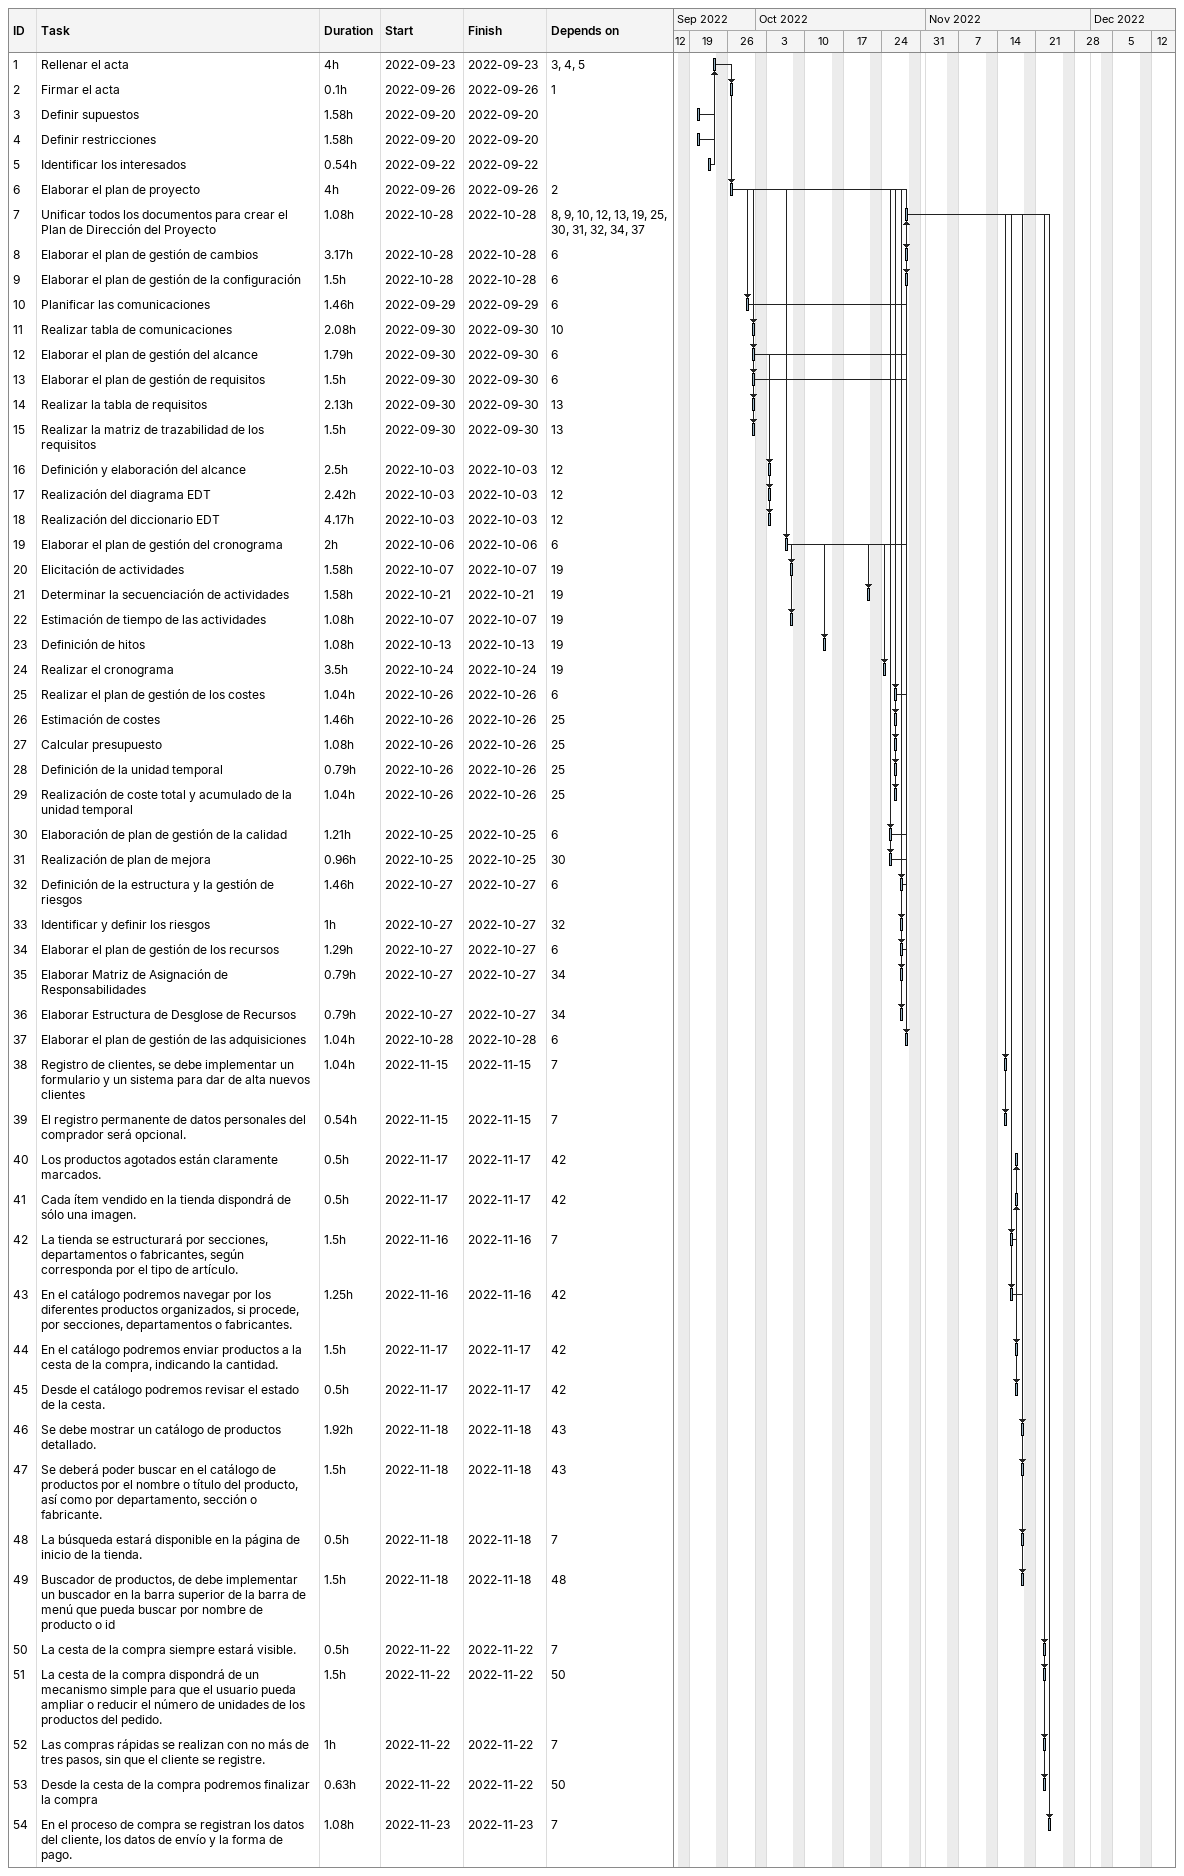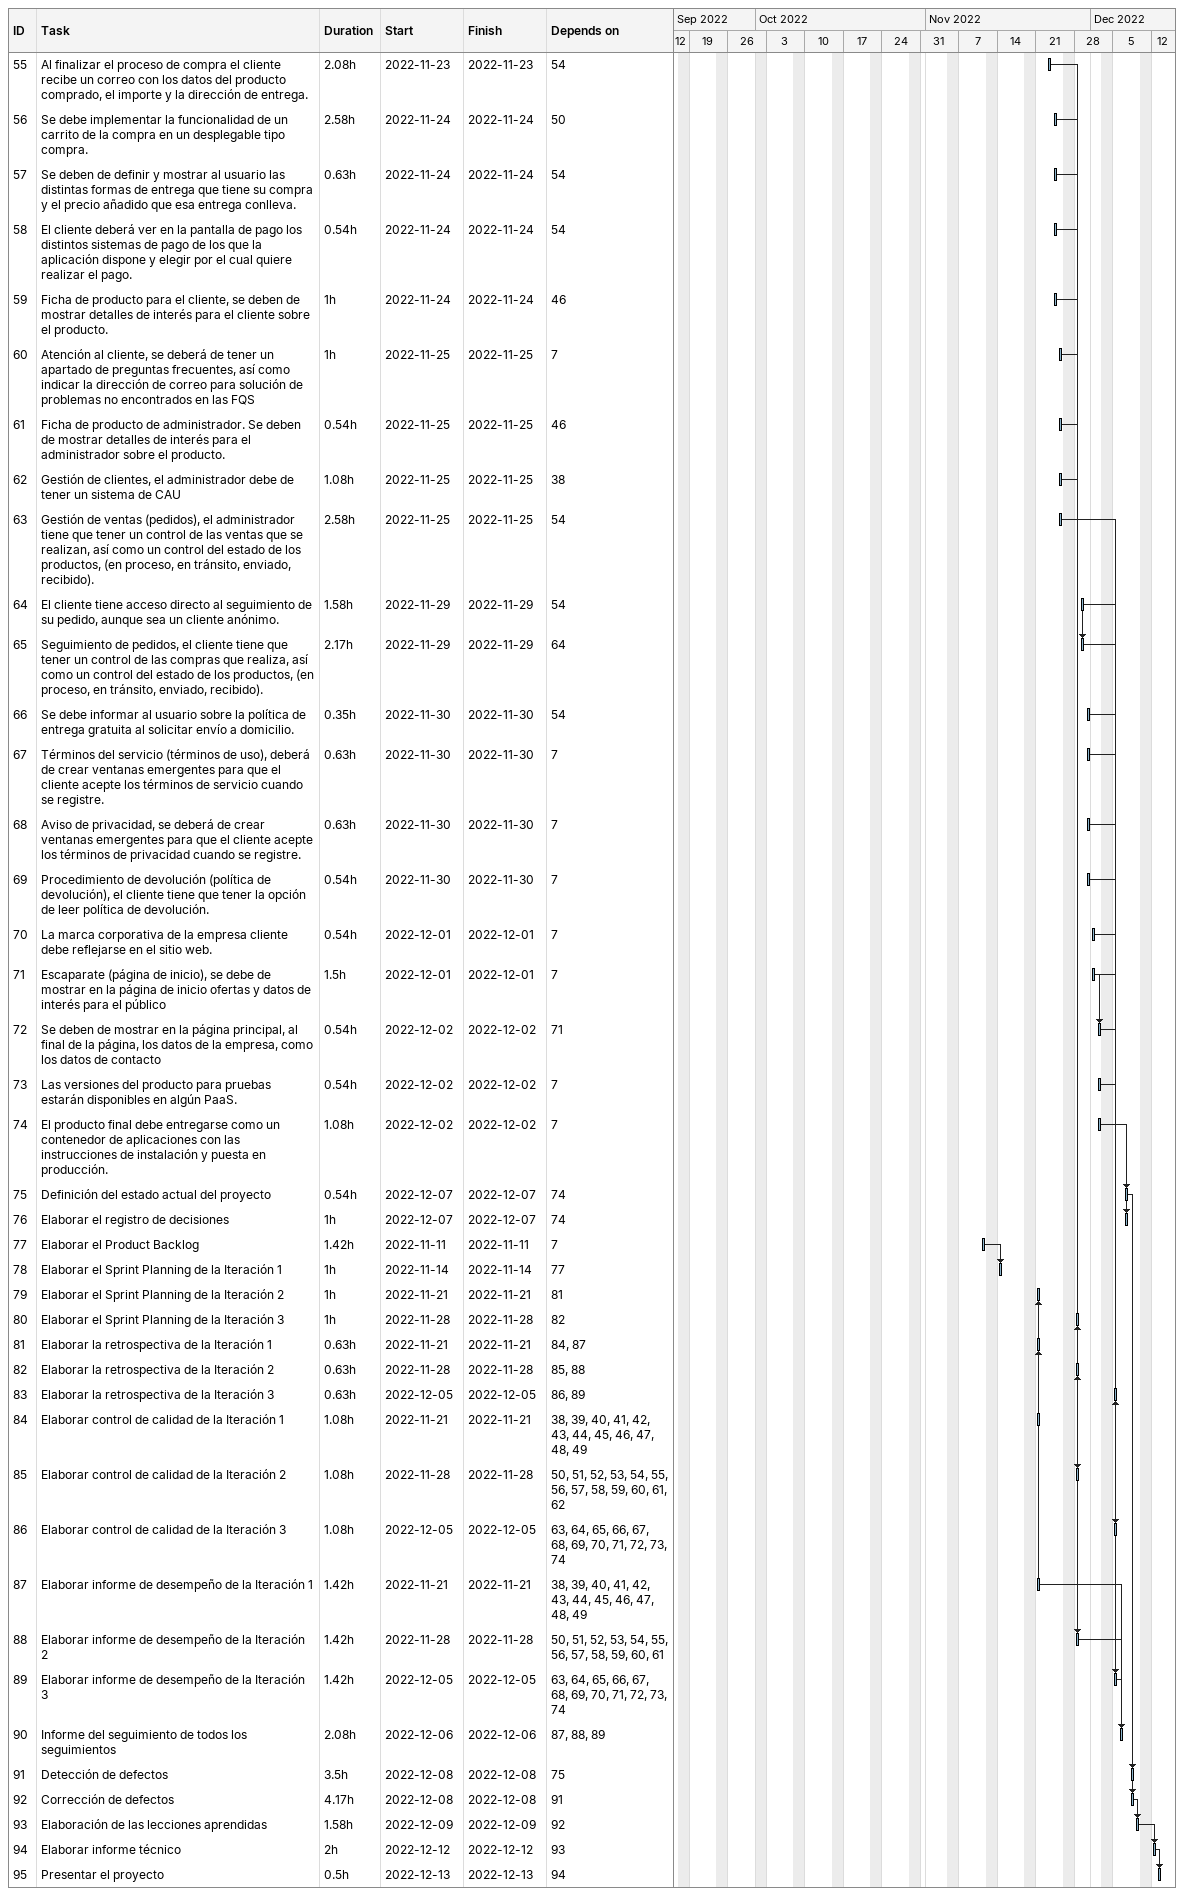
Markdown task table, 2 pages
| ID | Task | Duration | Start | Finish | Predecessors |
|---|---|---|---|---|---|
| 1 | Rellenar el acta | 4h | 2022-09-23 | 2022-09-23 | 3, 4, 5 |
| 2 | Firmar el acta | 0.1h | 2022-09-26 | 2022-09-26 | 1 |
| 3 | Definir supuestos | 1.58h | 2022-09-20 | 2022-09-20 |  |
| 4 | Definir restricciones | 1.58h | 2022-09-20 | 2022-09-20 |  |
| 5 | Identificar los interesados | 0.54h | 2022-09-22 | 2022-09-22 |  |
| 6 | Elaborar el plan de proyecto | 4h | 2022-09-26 | 2022-09-26 | 2 |
| 7 | Unificar todos los documentos para crear el Plan de Dirección del Proyecto | 1.08h | 2022-10-28 | 2022-10-28 | 8, 9, 10, 12, 13, 19, 25, 30, 31, 32, 34, 37 |
| 8 | Elaborar el plan de gestión de cambios | 3.17h | 2022-10-28 | 2022-10-28 | 6 |
| 9 | Elaborar el plan de gestión de la configuración | 1.5h | 2022-10-28 | 2022-10-28 | 6 |
| 10 | Planificar las comunicaciones | 1.46h | 2022-09-29 | 2022-09-29 | 6 |
| 11 | Realizar tabla de comunicaciones | 2.08h | 2022-09-30 | 2022-09-30 | 10 |
| 12 | Elaborar el plan de gestión del alcance | 1.79h | 2022-09-30 | 2022-09-30 | 6 |
| 13 | Elaborar el plan de gestión de requisitos | 1.5h | 2022-09-30 | 2022-09-30 | 6 |
| 14 | Realizar la tabla de requisitos | 2.13h | 2022-09-30 | 2022-09-30 | 13 |
| 15 | Realizar la matriz de trazabilidad de los requisitos | 1.5h | 2022-09-30 | 2022-09-30 | 13 |
| 16 | Definición y elaboración del alcance | 2.5h | 2022-10-03 | 2022-10-03 | 12 |
| 17 | Realización del diagrama EDT | 2.42h | 2022-10-03 | 2022-10-03 | 12 |
| 18 | Realización del diccionario EDT | 4.17h | 2022-10-03 | 2022-10-03 | 12 |
| 19 | Elaborar el plan de gestión del cronograma | 2h | 2022-10-06 | 2022-10-06 | 6 |
| 20 | Elicitación de actividades | 1.58h | 2022-10-07 | 2022-10-07 | 19 |
| 21 | Determinar la secuenciación de actividades | 1.58h | 2022-10-21 | 2022-10-21 | 19 |
| 22 | Estimación de tiempo de las actividades | 1.08h | 2022-10-07 | 2022-10-07 | 19 |
| 23 | Definición de hitos | 1.08h | 2022-10-13 | 2022-10-13 | 19 |
| 24 | Realizar el cronograma | 3.5h | 2022-10-24 | 2022-10-24 | 19 |
| 25 | Realizar el plan de gestión de los costes | 1.04h | 2022-10-26 | 2022-10-26 | 6 |
| 26 | Estimación de costes | 1.46h | 2022-10-26 | 2022-10-26 | 25 |
| 27 | Calcular presupuesto | 1.08h | 2022-10-26 | 2022-10-26 | 25 |
| 28 | Definición de la unidad temporal | 0.79h | 2022-10-26 | 2022-10-26 | 25 |
| 29 | Realización de coste total y acumulado de la unidad temporal | 1.04h | 2022-10-26 | 2022-10-26 | 25 |
| 30 | Elaboración de plan de gestión de la calidad | 1.21h | 2022-10-25 | 2022-10-25 | 6 |
| 31 | Realización de plan de mejora | 0.96h | 2022-10-25 | 2022-10-25 | 30 |
| 32 | Definición de la estructura y la gestión de riesgos | 1.46h | 2022-10-27 | 2022-10-27 | 6 |
| 33 | Identificar y definir los riesgos | 1h | 2022-10-27 | 2022-10-27 | 32 |
| 34 | Elaborar el plan de gestión de los recursos | 1.29h | 2022-10-27 | 2022-10-27 | 6 |
| 35 | Elaborar Matriz de Asignación de Responsabilidades | 0.79h | 2022-10-27 | 2022-10-27 | 34 |
| 36 | Elaborar Estructura de Desglose de Recursos | 0.79h | 2022-10-27 | 2022-10-27 | 34 |
| 37 | Elaborar el plan de gestión de las adquisiciones | 1.04h | 2022-10-28 | 2022-10-28 | 6 |
| 38 | Registro de clientes, se debe implementar un formulario y un sistema para dar de alta nuevos clientes | 1.04h | 2022-11-15 | 2022-11-15 | 7 |
| 39 | El registro permanente de datos personales del comprador será opcional. | 0.54h | 2022-11-15 | 2022-11-15 | 7 |
| 40 | Los productos agotados están claramente marcados. | 0.5h | 2022-11-17 | 2022-11-17 | 42 |
| 41 | Cada ítem vendido en la tienda dispondrá de sólo una imagen. | 0.5h | 2022-11-17 | 2022-11-17 | 42 |
| 42 | La tienda se estructurará por secciones, departamentos o fabricantes, según corresponda por el tipo de artículo. | 1.5h | 2022-11-16 | 2022-11-16 | 7 |
| 43 | En el catálogo podremos navegar por los diferentes productos organizados, si procede, por secciones, departamentos o fabricantes. | 1.25h | 2022-11-16 | 2022-11-16 | 42 |
| 44 | En el catálogo podremos enviar productos a la cesta de la compra, indicando la cantidad. | 1.5h | 2022-11-17 | 2022-11-17 | 42 |
| 45 | Desde el catálogo podremos revisar el estado de la cesta. | 0.5h | 2022-11-17 | 2022-11-17 | 42 |
| 46 | Se debe mostrar un catálogo de productos detallado. | 1.92h | 2022-11-18 | 2022-11-18 | 43 |
| 47 | Se deberá poder buscar en el catálogo de productos por el nombre o título del producto, así como por departamento, sección o fabricante. | 1.5h | 2022-11-18 | 2022-11-18 | 43 |
| 48 | La búsqueda estará disponible en la página de inicio de la tienda. | 0.5h | 2022-11-18 | 2022-11-18 | 7 |
| 49 | Buscador de productos, de debe implementar un buscador en la barra superior de la barra de menú que pueda buscar por nombre de producto o id | 1.5h | 2022-11-18 | 2022-11-18 | 48 |
| 50 | La cesta de la compra siempre estará visible. | 0.5h | 2022-11-22 | 2022-11-22 | 7 |
| 51 | La cesta de la compra dispondrá de un mecanismo simple para que el usuario pueda ampliar o reducir el número de unidades de los productos del pedido. | 1.5h | 2022-11-22 | 2022-11-22 | 50 |
| 52 | Las compras rápidas se realizan con no más de tres pasos, sin que el cliente se registre. | 1h | 2022-11-22 | 2022-11-22 | 7 |
| 53 | Desde la cesta de la compra podremos finalizar la compra | 0.63h | 2022-11-22 | 2022-11-22 | 50 |
| 54 | En el proceso de compra se registran los datos del cliente, los datos de envío y la forma de pago. | 1.08h | 2022-11-23 | 2022-11-23 | 7 |
| 55 | Al finalizar el proceso de compra el cliente recibe un correo con los datos del producto comprado, el importe y la dirección de entrega. | 2.08h | 2022-11-23 | 2022-11-23 | 54 |
| 56 | Se debe implementar la funcionalidad de un carrito de la compra en un desplegable tipo compra. | 2.58h | 2022-11-24 | 2022-11-24 | 50 |
| 57 | Se deben de definir y mostrar al usuario las distintas formas de entrega que tiene su compra y el precio añadido que esa entrega conlleva. | 0.63h | 2022-11-24 | 2022-11-24 | 54 |
| 58 | El cliente deberá ver en la pantalla de pago los distintos sistemas de pago de los que la aplicación dispone y elegir por el cual quiere realizar el pago. | 0.54h | 2022-11-24 | 2022-11-24 | 54 |
| 59 | Ficha de producto para el cliente, se deben de mostrar detalles de interés para el cliente sobre el producto. | 1h | 2022-11-24 | 2022-11-24 | 46 |
| 60 | Atención al cliente, se deberá de tener un apartado de preguntas frecuentes, así como indicar la dirección de correo para solución de problemas no encontrados en las FQS | 1h | 2022-11-25 | 2022-11-25 | 7 |
| 61 | Ficha de producto de administrador. Se deben de mostrar detalles de interés para el administrador sobre el producto. | 0.54h | 2022-11-25 | 2022-11-25 | 46 |
| 62 | Gestión de clientes, el administrador debe de tener un sistema de CAU | 1.08h | 2022-11-25 | 2022-11-25 | 38 |
| 63 | Gestión de ventas (pedidos), el administrador tiene que tener un control de las ventas que se realizan, así como un control del estado de los productos, (en proceso, en tránsito, enviado, recibido). | 2.58h | 2022-11-25 | 2022-11-25 | 54 |
| 64 | El cliente tiene acceso directo al seguimiento de su pedido, aunque sea un cliente anónimo. | 1.58h | 2022-11-29 | 2022-11-29 | 54 |
| 65 | Seguimiento de pedidos, el cliente tiene que tener un control de las compras que realiza, así como un control del estado de los productos, (en proceso, en tránsito, enviado, recibido). | 2.17h | 2022-11-29 | 2022-11-29 | 64 |
| 66 | Se debe informar al usuario sobre la política de entrega gratuita al solicitar envío a domicilio. | 0.35h | 2022-11-30 | 2022-11-30 | 54 |
| 67 | Términos del servicio (términos de uso), deberá de crear ventanas emergentes para que el cliente acepte los términos de servicio cuando se registre. | 0.63h | 2022-11-30 | 2022-11-30 | 7 |
| 68 | Aviso de privacidad, se deberá de crear ventanas emergentes para que el cliente acepte los términos de privacidad cuando se registre. | 0.63h | 2022-11-30 | 2022-11-30 | 7 |
| 69 | Procedimiento de devolución (política de devolución), el cliente tiene que tener la opción de leer política de devolución. | 0.54h | 2022-11-30 | 2022-11-30 | 7 |
| 70 | La marca corporativa de la empresa cliente debe reflejarse en el sitio web. | 0.54h | 2022-12-01 | 2022-12-01 | 7 |
| 71 | Escaparate (página de inicio), se debe de mostrar en la página de inicio ofertas y datos de interés para el público | 1.5h | 2022-12-01 | 2022-12-01 | 7 |
| 72 | Se deben de mostrar en la página principal, al final de la página, los datos de la empresa, como los datos de contacto | 0.54h | 2022-12-02 | 2022-12-02 | 71 |
| 73 | Las versiones del producto para pruebas estarán disponibles en algún PaaS. | 0.54h | 2022-12-02 | 2022-12-02 | 7 |
| 74 | El producto final debe entregarse como un contenedor de aplicaciones con las instrucciones de instalación y puesta en producción. | 1.08h | 2022-12-02 | 2022-12-02 | 7 |
| 75 | Definición del estado actual del proyecto | 0.54h | 2022-12-07 | 2022-12-07 | 74 |
| 76 | Elaborar el registro de decisiones | 1h | 2022-12-07 | 2022-12-07 | 74 |
| 77 | Elaborar el Product Backlog | 1.42h | 2022-11-11 | 2022-11-11 | 7 |
| 78 | Elaborar el Sprint Planning de la Iteración 1 | 1h | 2022-11-14 | 2022-11-14 | 77 |
| 79 | Elaborar el Sprint Planning de la Iteración 2 | 1h | 2022-11-21 | 2022-11-21 | 81 |
| 80 | Elaborar el Sprint Planning de la Iteración 3 | 1h | 2022-11-28 | 2022-11-28 | 82 |
| 81 | Elaborar la retrospectiva de la Iteración 1 | 0.63h | 2022-11-21 | 2022-11-21 | 84, 87 |
| 82 | Elaborar la retrospectiva de la Iteración 2 | 0.63h | 2022-11-28 | 2022-11-28 | 85, 88 |
| 83 | Elaborar la retrospectiva de la Iteración 3 | 0.63h | 2022-12-05 | 2022-12-05 | 86, 89 |
| 84 | Elaborar control de calidad de la Iteración 1 | 1.08h | 2022-11-21 | 2022-11-21 | 38, 39, 40, 41, 42, 43, 44, 45, 46, 47, 48, 49 |
| 85 | Elaborar control de calidad de la Iteración 2 | 1.08h | 2022-11-28 | 2022-11-28 | 50, 51, 52, 53, 54, 55, 56, 57, 58, 59, 60, 61, 62 |
| 86 | Elaborar control de calidad de la Iteración 3 | 1.08h | 2022-12-05 | 2022-12-05 | 63, 64, 65, 66, 67, 68, 69, 70, 71, 72, 73, 74 |
| 87 | Elaborar informe de desempeño de la Iteración 1 | 1.42h | 2022-11-21 | 2022-11-21 | 38, 39, 40, 41, 42, 43, 44, 45, 46, 47, 48, 49 |
| 88 | Elaborar informe de desempeño de la Iteración 2 | 1.42h | 2022-11-28 | 2022-11-28 | 50, 51, 52, 53, 54, 55, 56, 57, 58, 59, 60, 61 |
| 89 | Elaborar informe de desempeño de la Iteración 3 | 1.42h | 2022-12-05 | 2022-12-05 | 63, 64, 65, 66, 67, 68, 69, 70, 71, 72, 73, 74 |
| 90 | Informe del seguimiento de todos los seguimientos | 2.08h | 2022-12-06 | 2022-12-06 | 87, 88, 89 |
| 91 | Detección de defectos | 3.5h | 2022-12-08 | 2022-12-08 | 75 |
| 92 | Corrección de defectos | 4.17h | 2022-12-08 | 2022-12-08 | 91 |
| 93 | Elaboración de las lecciones aprendidas | 1.58h | 2022-12-09 | 2022-12-09 | 92 |
| 94 | Elaborar informe técnico | 2h | 2022-12-12 | 2022-12-12 | 93 |
| 95 | Presentar el proyecto | 0.5h | 2022-12-13 | 2022-12-13 | 94 |
